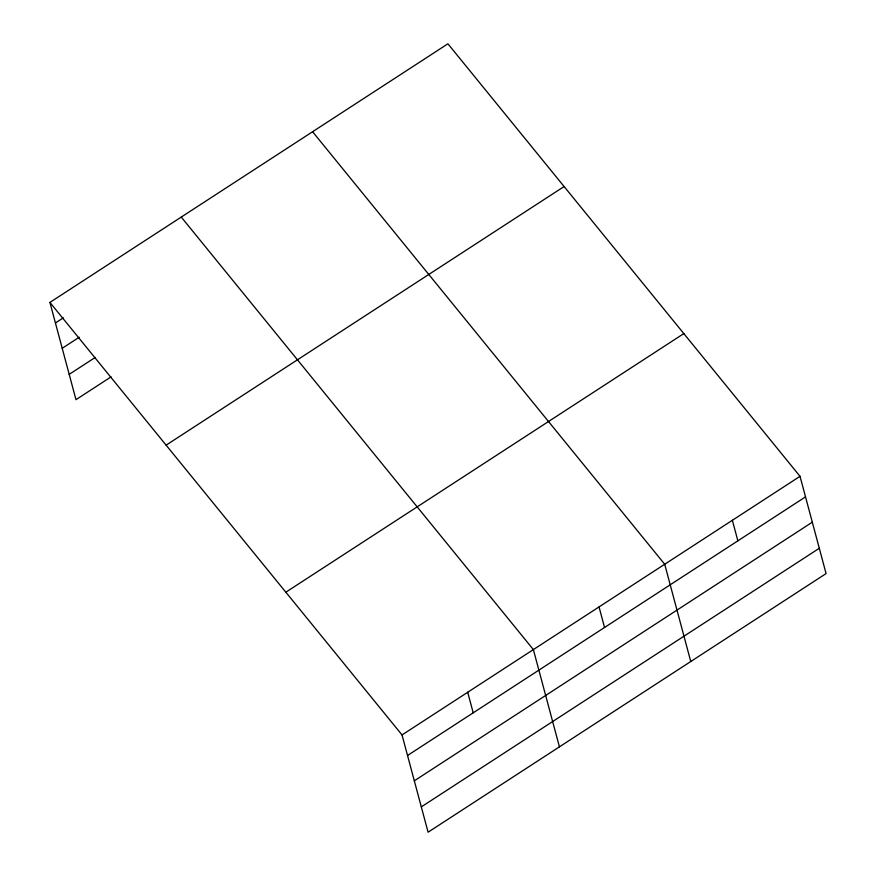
<?xml version="1.0" encoding="UTF-8"?>
<svg xmlns="http://www.w3.org/2000/svg" width="876" height="876" viewBox="0 0 876 876"><rect width="100%" height="100%" fill="white"/><g stroke="black" fill="none" stroke-linecap="round" stroke-linejoin="round"><path stroke-width="1.31" d="M49.921 302.417L447.91 43.8L800.018 476.325L826.079 573.583L428.09 832.2L402.029 734.942L49.921 302.417L75.982 399.675L111.077 376.866M55.429 322.97L63.357 317.824M62.207 348.287L79.19 337.249M69.193 374.359L95.243 357.441M166.122 445.15L564.1 186.533M285.839 592.209L683.827 333.592M402.029 734.942L800.018 476.325M407.537 755.495L805.526 496.878M414.326 780.812L812.304 522.184M421.312 806.884L819.301 548.266M312.59 131.728L664.709 564.253L690.759 661.511M181.255 217.073L533.375 649.598L559.425 746.856M732.358 520.289L737.866 540.842M599.042 606.926L604.539 627.479M467.707 692.27L473.204 712.823"/></g></svg>
